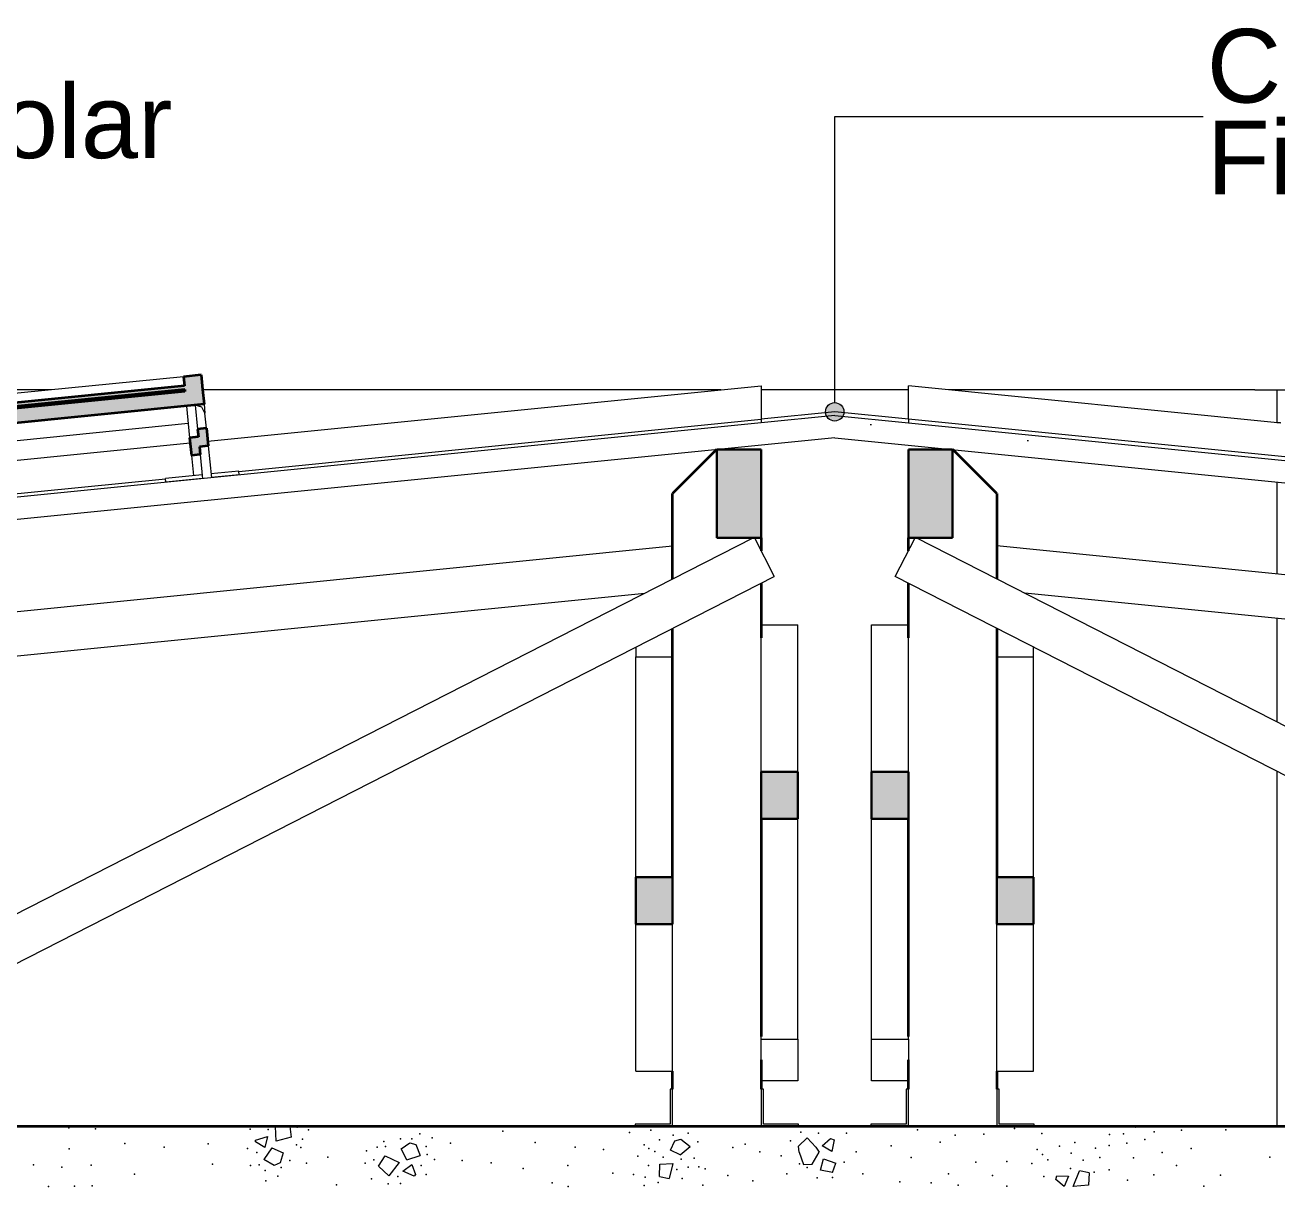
# Model space of a CAD drawing. Header units: metres. Extents: x -77 to 97, y 0 to 6.
# Drawn here: x 80.727 to 82.426, y 4.413 to 5.991 of the extents above; entities that cross this region are included whole.
import ezdxf

# ---------------------------------------------------------------- set-up
doc = ezdxf.new("R2010")
doc.units = ezdxf.units.M
doc.header["$MEASUREMENT"] = 0
doc.linetypes.add('broken', pattern=[2.46944, 1.41111, -1.05833])
for name, color, linetype in [('COTAS CORTE', 7, 'Continuous'), ('LAJES.EST', 7, 'Continuous'), ('NOTAS-LAYOUT.EXEC', 7, 'Continuous'), ('S-BEAM-____-OTLN.IFC Model', 7, 'Continuous')]:
    doc.layers.add(name, color=color, linetype=linetype)
for name, color, linetype, lineweight, true_color in [('COTAS CORTE_Caneta_No__25', 7, 'Continuous', 13, 0x982312), ('ESTRUTURA-COB.EST_Caneta_No__254', 7, 'Continuous', 0, 0xd1c9ad), ('ESTRUTURA-COB.EST_Caneta_No__97', 7, 'Continuous', 5, 0x6b6b6b), ('S-BEAM-____-OTLN.IFC Model_Caneta_No__13', 7, 'Continuous', 0, 0xaaaaaa)]:
    doc.layers.add(name, color=color, linetype=linetype, lineweight=lineweight, true_color=true_color)
for name, color, linetype, lineweight in [('ESTRUTURA-COB.EST_Caneta_No__241', 7, 'Continuous', 13), ('ESTRUTURA-COB.EST_Caneta_No__98', 7, 'Continuous', 0), ('LAJES.EST_Caneta_No__1', 7, 'Continuous', 35), ('LAJES.EST_Caneta_No__241', 7, 'Continuous', 13), ('LAJES.EST_Caneta_No__96', 252, 'Continuous', 0), ('NOTAS-LAYOUT.EXEC_Caneta_No__241', 7, 'Continuous', 13), ('NOTAS-LAYOUT.EXEC_Caneta_No__5', 7, 'Continuous', 15), ('PAREDE CONSTRUIR_Caneta_No__241', 7, 'Continuous', 13), ('S-BEAM-____-OTLN.IFC Model_Caneta_No__1', 7, 'Continuous', 35), ('S-BEAM-____-OTLN.IFC Model_Caneta_No__2', 7, 'Continuous', 30)]:
    doc.layers.add(name, color=color, linetype=linetype, lineweight=lineweight)
doc.styles.add('ESTILO_GERADO_1', font='arial.ttf')
doc.dimstyles.new('ESTILO_GERADO__10', dxfattribs={"dimtxt": 0.1, "dimasz": 0.0475, "dimexe": 0.18, "dimexo": 0.624631, "dimgap": 0, "dimtad": 1, "dimzin": 0, "dimdsep": 46, "dimtxsty": 'ESTILO_GERADO_1', "dimblk": 'ARROWHEAD_11', "dimblk1": 'ARROWHEAD_11', "dimblk2": 'ARROWHEAD_11', "dimcen": 0.09, "dimclrd": 256, "dimclre": 256, "dimclrt": 256, "dimadec": 0, "dimazin": 0, "dimtfac": 1, "dimtdec": 4, "dimtmove": 0, "dimatfit": 3, "dimfxl": 0, "dimtolj": 1, "dimtzin": 0, "dimarcsym": 0})
pattern_1 = [(50, (29.8752, 0.7953), (-0.546554, 0.0478173), [0.05715, -0.62865]), (355, (29.8752, 0.7953), (-0.10573, 0.5731705), [0.04572, -0.502922]), (100.4514, (29.92077, 0.7913), (0.4408237, 0.5253533), [0.04857, -0.534271]), (46.1842, (29.8752, 0.9477), (-0.813237, 0.126127), [0.085725, -0.942975]), (96.6356, (29.943, 0.9372), (0.712212, 0.742278), [0.072855, -0.801407]), (351.1842, (29.8752, 0.9477), (0.712212, 0.742278), [0.06858, -0.754379]), (21, (29.9514, 0.9096), (-0.454843, 0.3067956), [0.05715, -0.62865]), (326, (29.9514, 0.9096), (0.185406, 0.552564), [0.04572, -0.50292]), (71.4514, (29.9893, 0.884), (0.6402493, 0.2457683), [0.04857, -0.53427]), (37.5, (29.87522, 0.79528), (0.0092658, 0.2536651), [0, -0.496824, 0, -0.51054, 0, -0.504825]), (7.5, (29.87522, 0.79528), (0.200459, 0.3005417), [0, -0.291084, 0, -0.485394, 0, -0.192405]), (327.5, (29.7053, 0.79528), (-0.4067718, 0.0171862), [0, -0.1905, 0, -0.59436, 0, -0.78867]), (317.5, (29.6291, 0.7953), (0.4443875, 0.0762795), [0, -0.24765, 0, -0.394716, 0, -0.56007])]

# ---------------------------------------------------------------- blocks, each defined once
blk = doc.blocks.new('*X145', base_point=(29.8752, 0.7953))
at = {"layer": 'LAJES.EST_Caneta_No__241', "color": 7, "linetype": 'Continuous', "lineweight": 13}
for p, q in [((81.0675, 4.4756), (81.0669, 4.4953)), ((81.0861, 4.4953), (81.0878, 4.4807)), ((82.2336, 4.494), (82.2319, 4.4953)), ((82.2387, 4.4953), (82.2336, 4.494)), ((81.0395, 4.4744), (81.0397, 4.477)), ((81.0524, 4.4668), (81.0395, 4.4744)), ((81.0397, 4.477), (81.0558, 4.4816)), ((81.0558, 4.4816), (81.0524, 4.4668)), ((81.0878, 4.4807), (81.0675, 4.4756)), ((81.2372, 4.4652), (81.2489, 4.4731)), ((81.2489, 4.4731), (81.257, 4.4708)), ((81.257, 4.4708), (81.263, 4.4558)), ((81.6026, 4.4634), (81.6088, 4.4761)), ((81.6088, 4.4761), (81.617, 4.4782)), ((81.617, 4.4782), (81.6296, 4.4682)), ((81.7763, 4.4688), (81.788, 4.48)), ((81.7773, 4.4605), (81.7763, 4.4688)), ((81.788, 4.48), (81.8001, 4.4674)), ((81.8087, 4.4691), (81.8197, 4.4793)), ((81.8218, 4.4616), (81.8087, 4.4691)), ((81.8197, 4.4793), (81.8247, 4.4773)), ((81.8247, 4.4773), (81.8218, 4.4616)), ((81.0617, 4.4663), (81.051, 4.4505)), ((81.0617, 4.4663), (81.0769, 4.4594)), ((81.0769, 4.4594), (81.0729, 4.4459)), ((81.2064, 4.4414), (81.2153, 4.4555)), ((81.2153, 4.4555), (81.2344, 4.4467)), ((81.2448, 4.4503), (81.2372, 4.4652)), ((81.2448, 4.4503), (81.263, 4.4558)), ((81.616, 4.457), (81.6026, 4.4634)), ((81.616, 4.457), (81.6296, 4.4682)), ((81.7773, 4.4605), (81.7832, 4.4438)), ((81.7952, 4.4444), (81.8044, 4.4604)), ((81.8001, 4.4674), (81.8044, 4.4604)), ((81.8063, 4.436), (81.8104, 4.4514)), ((81.8104, 4.4514), (81.8272, 4.4456)), ((81.0651, 4.4426), (81.051, 4.4505)), ((81.0729, 4.4459), (81.0651, 4.4426)), ((81.2064, 4.4414), (81.2205, 4.4286)), ((81.2344, 4.4467), (81.2205, 4.4286)), ((81.2397, 4.4347), (81.2516, 4.444)), ((81.2551, 4.4281), (81.2397, 4.4347)), ((81.2516, 4.444), (81.2569, 4.43)), ((81.5878, 4.4275), (81.5885, 4.4441)), ((81.5885, 4.4441), (81.6059, 4.4452)), ((81.6059, 4.4452), (81.6008, 4.4246)), ((81.7832, 4.4438), (81.7952, 4.4444)), ((81.8227, 4.4331), (81.8063, 4.436)), ((81.8227, 4.4331), (81.8272, 4.4456)), ((82.1493, 4.4139), (82.1579, 4.4353)), ((82.1709, 4.4325), (82.1579, 4.4353)), ((81.2569, 4.43), (81.2551, 4.4281)), ((81.5878, 4.4275), (81.6008, 4.4246)), ((82.1256, 4.4233), (82.1269, 4.4285)), ((82.1371, 4.4138), (82.1256, 4.4233)), ((82.1269, 4.4285), (82.1428, 4.4278)), ((82.1428, 4.4278), (82.1371, 4.4138)), ((82.1709, 4.4325), (82.1702, 4.4158)), ((82.1702, 4.4158), (82.1493, 4.4139))]:
    blk.add_line(p, q, dxfattribs=at)
for p in [(80.7861, 4.4937), (80.8226, 4.492), (81.0325, 4.4917), (81.0568, 4.4914), (81.0961, 4.4944), (81.1117, 4.491), (81.3754, 4.4889), (81.5469, 4.4873), (81.5762, 4.4906), (81.6267, 4.4863), (81.7154, 4.4947), (81.7445, 4.4952), (81.7797, 4.4875), (81.8037, 4.4861), (81.8261, 4.495), (81.8414, 4.4865), (81.9381, 4.491), (82.0696, 4.4925), (82.1066, 4.4857), (82.2592, 4.4883), (82.2964, 4.4905), (82.3566, 4.4907), (82.3934, 4.4951), (80.8621, 4.4723), (80.9755, 4.472), (81.0952, 4.4706), (81.1034, 4.4783), (81.2137, 4.4748), (81.2364, 4.4788), (81.2518, 4.4788), (81.2627, 4.4852), (81.2793, 4.4798), (81.3042, 4.4729), (81.4193, 4.4738), (81.5668, 4.4704), (81.588, 4.4773), (81.6062, 4.4836), (81.6398, 4.4745), (81.7042, 4.4712), (81.7656, 4.4761), (81.9022, 4.4691), (81.9689, 4.4742), (81.9892, 4.4834), (82.0279, 4.4849), (82.1308, 4.4685), (82.1516, 4.4737), (82.1981, 4.4696), (82.1984, 4.4847), (82.2177, 4.4852), (82.2222, 4.4726), (82.2463, 4.4778), (80.7865, 4.4651), (80.9158, 4.4674), (81.0285, 4.4653), (81.0415, 4.4599), (81.1012, 4.4668), (81.1376, 4.4537), (81.1904, 4.4625), (81.2048, 4.4672), (81.216, 4.468), (81.2711, 4.4683), (81.2727, 4.4573), (81.4732, 4.4675), (81.5117, 4.4641), (81.5583, 4.4549), (81.5735, 4.4653), (81.5817, 4.4614), (81.5927, 4.4536), (81.6347, 4.4523), (81.6873, 4.4667), (81.7242, 4.4608), (81.753, 4.4555), (81.8549, 4.461), (81.9294, 4.4532), (82.1002, 4.4641), (82.1078, 4.4572), (82.1463, 4.459), (82.1797, 4.4661), (82.1856, 4.4535), (82.231, 4.453), (82.2702, 4.4601), (82.3095, 4.4653), (82.4159, 4.4537), (80.7382, 4.4434), (80.7768, 4.44), (80.8167, 4.4429), (80.9814, 4.4441), (81.0326, 4.4426), (81.0444, 4.4432), (81.0526, 4.4356), (81.0742, 4.4396), (81.0861, 4.4493), (81.1087, 4.4458), (81.1882, 4.4458), (81.2003, 4.45), (81.2644, 4.4425), (81.2823, 4.4504), (81.3202, 4.4492), (81.3592, 4.4459), (81.4026, 4.4384), (81.4635, 4.4424), (81.5731, 4.4422), (81.6112, 4.4368), (81.6171, 4.451), (81.6268, 4.4401), (81.6413, 4.4407), (81.65, 4.4377), (81.778, 4.4446), (81.788, 4.4396), (81.8384, 4.4469), (82.017, 4.4468), (82.0591, 4.448), (82.0932, 4.4452), (82.115, 4.45), (82.1458, 4.4385), (82.1629, 4.4495), (82.1982, 4.4365), (82.2895, 4.4424), (80.8753, 4.4308), (81.0535, 4.4216), (81.0698, 4.4279), (81.1969, 4.4241), (81.2194, 4.4175), (81.2327, 4.4277), (81.2364, 4.4179), (81.2711, 4.4302), (81.4421, 4.4187), (81.5243, 4.4318), (81.5526, 4.43), (81.5685, 4.4267), (81.5858, 4.4192), (81.6187, 4.4246), (81.6805, 4.4288), (81.7147, 4.4214), (81.7606, 4.4312), (81.8018, 4.4255), (81.8225, 4.4262), (81.8636, 4.4313), (81.9141, 4.4203), (81.9566, 4.4189), (81.9802, 4.4312), (82.0398, 4.4289), (82.1092, 4.4275), (82.1778, 4.4332), (82.2228, 4.4226), (82.2589, 4.4296), (82.3492, 4.4292), (80.7585, 4.4139), (80.794, 4.4145), (80.8179, 4.4146), (81.1494, 4.4163), (81.4638, 4.4138), (81.5672, 4.4152), (81.6465, 4.4159), (81.9931, 4.4158), (82.0592, 4.4145), (82.3265, 4.4145)]:
    blk.add_point(p, dxfattribs=at)
blk = doc.blocks.new('*D174', base_point=(29.8752, 0.7953))
at = {"layer": 'COTAS CORTE_Caneta_No__25', "linetype": 'Continuous', "lineweight": 13, "true_color": 0x982312}
for points in [[(87.2274, 4.4953), (87.2284, 4.4905), (87.2311, 4.4864), (87.2351, 4.4837), (87.2399, 4.4828), (87.2447, 4.4837), (87.2487, 4.4864), (87.2515, 4.4905), (87.2524, 4.4953), (87.2515, 4.5001), (87.2487, 4.5041), (87.2447, 4.5068), (87.2399, 4.5078), (87.2351, 4.5068), (87.2311, 4.5041), (87.2284, 4.5001)], [(87.2274, 4.3453), (87.2284, 4.3405), (87.2311, 4.3364), (87.2351, 4.3337), (87.2399, 4.3328), (87.2447, 4.3337), (87.2487, 4.3364), (87.2515, 4.3405), (87.2524, 4.3453), (87.2515, 4.3501), (87.2487, 4.3541), (87.2447, 4.3568), (87.2399, 4.3578), (87.2351, 4.3568), (87.2311, 4.3541), (87.2284, 4.3501)]]:
    blk.add_hatch(color=24, dxfattribs=at).paths.add_polyline_path(points)
at = {"layer": 'COTAS CORTE_Caneta_No__25', "color": 24, "linetype": 'Continuous', "lineweight": 13, "true_color": 0x982312}
for p, q in [((87.2274, 4.4953), (86.6153, 4.4953)), ((87.2868, 4.4953), (87.2524, 4.4953)), ((87.2399, 4.3578), (87.2399, 4.4828)), ((87.2274, 4.3453), (86.6153, 4.3453)), ((87.2868, 4.3453), (87.2524, 4.3453))]:
    blk.add_line(p, q, dxfattribs=at)
for centre in [(87.2399, 4.4953), (87.2399, 4.3453)]:
    blk.add_circle(centre, 0.0125, dxfattribs=at)
blk = doc.blocks.new('ARROWHEAD_11')
at = {"color": 0, "linetype": 'Continuous', "lineweight": 0}
blk.add_line((0, 0), (-1, 0), dxfattribs=at)
at = {"color": 0, "linetype": 'Continuous', "lineweight": 0, "const_width": 0.25, "flags": 128}
blk.add_lwpolyline([(-0.125, 0, 1), (0.125, 0, 1)], format="xyb", close=True, dxfattribs=at)
blk = doc.blocks.new('*D175', base_point=(29.8752, 0.7953))
at = {"layer": 'COTAS CORTE_Caneta_No__25', "linetype": 'Continuous', "lineweight": 13, "true_color": 0x982312}
for points in [[(87.2274, 5.4953), (87.2284, 5.4905), (87.2311, 5.4864), (87.2351, 5.4837), (87.2399, 5.4828), (87.2447, 5.4837), (87.2487, 5.4864), (87.2515, 5.4905), (87.2524, 5.4953), (87.2515, 5.5001), (87.2487, 5.5041), (87.2447, 5.5068), (87.2399, 5.5078), (87.2351, 5.5068), (87.2311, 5.5041), (87.2284, 5.5001)], [(87.2274, 4.4953), (87.2284, 4.4905), (87.2311, 4.4864), (87.2351, 4.4837), (87.2399, 4.4828), (87.2447, 4.4837), (87.2487, 4.4864), (87.2515, 4.4905), (87.2524, 4.4953), (87.2515, 4.5001), (87.2487, 4.5041), (87.2447, 4.5068), (87.2399, 4.5078), (87.2351, 4.5068), (87.2311, 4.5041), (87.2284, 4.5001)]]:
    blk.add_hatch(color=24, dxfattribs=at).paths.add_polyline_path(points)
at = {"layer": 'COTAS CORTE_Caneta_No__25', "color": 24, "linetype": 'Continuous', "lineweight": 13, "true_color": 0x982312}
for p, q in [((87.2399, 5.5078), (87.2399, 5.5203)), ((87.2274, 5.4953), (86.6153, 5.4953)), ((87.2868, 5.4953), (87.2524, 5.4953)), ((87.2399, 4.5078), (87.2399, 5.4828)), ((87.2274, 4.4953), (86.6153, 4.4953)), ((87.2868, 4.4953), (87.2524, 4.4953))]:
    blk.add_line(p, q, dxfattribs=at)
for centre in [(87.2399, 5.4953), (87.2399, 4.4953)]:
    blk.add_circle(centre, 0.0125, dxfattribs=at)
at = {"layer": 'COTAS CORTE_Caneta_No__25', "color": 24, "lineweight": 13, "true_color": 0x982312, "char_height": 0.1, "attachment_point": 7, "rotation": 90, "style": 'ESTILO_GERADO_1'}
for s, insert in [('\\A1;{\\pql;\\fArial|b0|i0|c0|p0;\\W1.000000;1,00}', (87.2199, 4.9953)), ('\\A1;{\\pql;\\fArial|b0|i0|c0|p0;\\W1.000000;0,15}', (87.2199, 4.5078))]:
    blk.add_mtext(s, dxfattribs=dict(at, insert=insert))
blk = doc.blocks.new('Rótulo_55_4', base_point=(81.8256, 5.4655))
at = {"layer": 'NOTAS-LAYOUT.EXEC', "linetype": 'Continuous', "lineweight": 0, "true_color": 0x000000}
blk.add_hatch(color=18, dxfattribs=at).paths.add_polyline_path([(81.8131, 5.4655), (81.814, 5.4607), (81.8168, 5.4567), (81.8208, 5.454), (81.8256, 5.453), (81.8304, 5.454), (81.8344, 5.4567), (81.8371, 5.4607), (81.8381, 5.4655), (81.8371, 5.4703), (81.8344, 5.4744), (81.8304, 5.4771), (81.8256, 5.478), (81.8208, 5.4771), (81.8168, 5.4744), (81.814, 5.4703)])
at = {"layer": 'NOTAS-LAYOUT.EXEC_Caneta_No__241', "color": 7, "linetype": 'broken', "lineweight": 13}
for p, q in [((81.8256, 5.478), (81.8256, 5.8666)), ((81.8256, 5.8666), (82.3256, 5.8666))]:
    blk.add_line(p, q, dxfattribs=at)
at = {"layer": 'NOTAS-LAYOUT.EXEC_Caneta_No__5', "color": 7, "linetype": 'Continuous', "lineweight": 15}
blk.add_circle((81.8256, 5.4655), 0.0125, dxfattribs=at)
at = {"layer": 'NOTAS-LAYOUT.EXEC_Caneta_No__241', "color": 7, "lineweight": 13, "insert": (82.3306, 5.9853), "char_height": 0.1, "width": 1.5, "attachment_point": 1, "line_spacing_factor": 0.746701, "style": 'ESTILO_GERADO_1'}
blk.add_mtext('\\A1;{\\pql;\\pt0,241;\\fArial|b0|i0|c0|p0;\\W1.000000;Cumeeira em Fibrocimento\\fArial|b0|i0|c0|p0;\\W1.000000;\\A1{\\H.66x;\\S^  ;}\\fArial|b0|i0|c0|p0;\\W1.000000;\\fArial|b0|i0|c0|p0;\\W1.000000;\\A1{\\H.66x;\\S^  ;}\\fArial|b0|i0|c0|p0;\\W1.000000;\\fArial|b0|i0|c0|p0;\\W1.000000;\\fArial|b0|i0|c0|p0;\\W1.000000;\\fArial|b0|i0|c0|p0;\\W1.000000;\\fArial|b0|i0|c0|p0;\\W1.000000;\\fArial|b0|i0|c0|p0;\\W1.000000;\\fArial|b0|i0|c0|p0;\\W1.000000;\\A1{\\H.66x;\\S^  ;}\\fArial|b0|i0|c0|p0;\\W1.000000;\\fArial|b0|i0|c0|p0;\\W1.000000;\\A1{\\H.66x;\\S^  ;}\\fArial|b0|i0|c0|p0;\\W1.000000;\\fArial|b0|i0|c0|p0;\\W1.000000;\\fArial|b0|i0|c0|p0;\\W1.000000;\\fArial|b0|i0|c0|p0;\\W1.000000;\\fArial|b0|i0|c0|p0;\\W1.000000;\\fArial|b0|i0|c0|p0;\\W1.000000;\\fArial|b0|i0|c0|p0;\\W1.000000;\\A1{\\H.66x;\\S^  ;}\\fArial|b0|i0|c0|p0;\\W1.000000;\\fArial|b0|i0|c0|p0;\\W1.000000;\\A1{\\H.66x;\\S^  ;}\\fArial|b0|i0|c0|p0;\\W1.000000;\\fArial|b0|i0|c0|p0;\\W1.000000;\\fArial|b0|i0|c0|p0;\\W1.000000;\\fArial|b0|i0|c0|p0;\\W1.000000;\\fArial|b0|i0|c0|p0;\\W1.000000;\\fArial|b0|i0|c0|p0;\\W1.000000;\\fArial|b0|i0|c0|p0;\\W1.000000;\\A1{\\H.66x;\\S^  ;}\\fArial|b0|i0|c0|p0;\\W1.000000;\\fArial|b0|i0|c0|p0;\\W1.000000;\\A1{\\H.66x;\\S^  ;}\\fArial|b0|i0|c0|p0;\\W1.000000;\\fArial|b0|i0|c0|p0;\\W1.000000;\\fArial|b0|i0|c0|p0;\\W1.000000;\\fArial|b0|i0|c0|p0;\\W1.000000;\\fArial|b0|i0|c0|p0;\\W1.000000;\\fArial|b0|i0|c0|p0;\\W1.000000;\\fArial|b0|i0|c0|p0;\\W1.000000;\\A1{\\H.66x;\\S^  ;}\\fArial|b0|i0|c0|p0;\\W1.000000;\\fArial|b0|i0|c0|p0;\\W1.000000;\\A1{\\H.66x;\\S^  ;}\\fArial|b0|i0|c0|p0;\\W1.000000;\\fArial|b0|i0|c0|p0;\\W1.000000;\\fArial|b0|i0|c0|p0;\\W1.000000;\\fArial|b0|i0|c0|p0;\\W1.000000;\\fArial|b0|i0|c0|p0;\\W1.000000;\\fArial|b0|i0|c0|p0;\\W1.000000;\\fArial|b0|i0|c0|p0;\\W1.000000;\\A1{\\H.66x;\\S^  ;}\\fArial|b0|i0|c0|p0;\\W1.000000;}', dxfattribs=at)
blk = doc.blocks.new('Rótulo_62_4', base_point=(79.6685, 5.3859))
at = {"layer": 'NOTAS-LAYOUT.EXEC', "linetype": 'Continuous', "lineweight": 0, "true_color": 0x000000}
blk.add_hatch(color=18, dxfattribs=at).paths.add_polyline_path([(79.656, 5.3859), (79.657, 5.3811), (79.6597, 5.377), (79.6638, 5.3743), (79.6685, 5.3734), (79.6733, 5.3743), (79.6774, 5.377), (79.6801, 5.3811), (79.681, 5.3859), (79.6801, 5.3907), (79.6774, 5.3947), (79.6733, 5.3974), (79.6685, 5.3984), (79.6638, 5.3974), (79.6597, 5.3947), (79.657, 5.3907)])
at = {"layer": 'NOTAS-LAYOUT.EXEC_Caneta_No__241', "color": 7, "linetype": 'broken', "lineweight": 13}
for p, q in [((79.6685, 5.3984), (79.6685, 5.8541)), ((79.6685, 5.8541), (80.1685, 5.8541))]:
    blk.add_line(p, q, dxfattribs=at)
at = {"layer": 'NOTAS-LAYOUT.EXEC_Caneta_No__5', "color": 7, "linetype": 'Continuous', "lineweight": 15}
blk.add_circle((79.6685, 5.3859), 0.0125, dxfattribs=at)
at = {"layer": 'NOTAS-LAYOUT.EXEC_Caneta_No__241', "color": 7, "lineweight": 13, "insert": (80.1735, 5.9099), "char_height": 0.1, "attachment_point": 1, "style": 'ESTILO_GERADO_1'}
blk.add_mtext('\\A1;{\\pql;\\pt0,241;\\fArial|b0|i0|c0|p0;\\W1.000000;Painel Solar\\fArial|b0|i0|c0|p0;\\W1.000000;\\A1{\\H.66x;\\S^  ;}\\fArial|b0|i0|c0|p0;\\W1.000000;\\fArial|b0|i0|c0|p0;\\W1.000000;\\A1{\\H.66x;\\S^  ;}\\fArial|b0|i0|c0|p0;\\W1.000000;\\fArial|b0|i0|c0|p0;\\W1.000000;\\fArial|b0|i0|c0|p0;\\W1.000000;\\fArial|b0|i0|c0|p0;\\W1.000000;\\fArial|b0|i0|c0|p0;\\W1.000000;\\fArial|b0|i0|c0|p0;\\W1.000000;\\fArial|b0|i0|c0|p0;\\W1.000000;\\A1{\\H.66x;\\S^  ;}\\fArial|b0|i0|c0|p0;\\W1.000000;\\fArial|b0|i0|c0|p0;\\W1.000000;\\A1{\\H.66x;\\S^  ;}\\fArial|b0|i0|c0|p0;\\W1.000000;\\fArial|b0|i0|c0|p0;\\W1.000000;\\fArial|b0|i0|c0|p0;\\W1.000000;\\fArial|b0|i0|c0|p0;\\W1.000000;\\fArial|b0|i0|c0|p0;\\W1.000000;\\fArial|b0|i0|c0|p0;\\W1.000000;\\fArial|b0|i0|c0|p0;\\W1.000000;\\A1{\\H.66x;\\S^  ;}\\fArial|b0|i0|c0|p0;\\W1.000000;\\fArial|b0|i0|c0|p0;\\W1.000000;\\A1{\\H.66x;\\S^  ;}\\fArial|b0|i0|c0|p0;\\W1.000000;\\fArial|b0|i0|c0|p0;\\W1.000000;\\fArial|b0|i0|c0|p0;\\W1.000000;\\fArial|b0|i0|c0|p0;\\W1.000000;\\fArial|b0|i0|c0|p0;\\W1.000000;\\fArial|b0|i0|c0|p0;\\W1.000000;\\fArial|b0|i0|c0|p0;\\W1.000000;\\A1{\\H.66x;\\S^  ;}\\fArial|b0|i0|c0|p0;\\W1.000000;\\fArial|b0|i0|c0|p0;\\W1.000000;\\A1{\\H.66x;\\S^  ;}\\fArial|b0|i0|c0|p0;\\W1.000000;\\fArial|b0|i0|c0|p0;\\W1.000000;\\fArial|b0|i0|c0|p0;\\W1.000000;\\fArial|b0|i0|c0|p0;\\W1.000000;\\fArial|b0|i0|c0|p0;\\W1.000000;\\fArial|b0|i0|c0|p0;\\W1.000000;\\fArial|b0|i0|c0|p0;\\W1.000000;\\A1{\\H.66x;\\S^  ;}\\fArial|b0|i0|c0|p0;\\W1.000000;\\fArial|b0|i0|c0|p0;\\W1.000000;\\A1{\\H.66x;\\S^  ;}\\fArial|b0|i0|c0|p0;\\W1.000000;\\fArial|b0|i0|c0|p0;\\W1.000000;\\fArial|b0|i0|c0|p0;\\W1.000000;\\fArial|b0|i0|c0|p0;\\W1.000000;\\fArial|b0|i0|c0|p0;\\W1.000000;\\fArial|b0|i0|c0|p0;\\W1.000000;\\fArial|b0|i0|c0|p0;\\W1.000000;\\A1{\\H.66x;\\S^  ;}\\fArial|b0|i0|c0|p0;\\W1.000000;}', dxfattribs=at)

msp = doc.modelspace()

# ---------------------------------------------------------------- hatches: boundary and pattern name
at = {"layer": 'ESTRUTURA-COB.EST_Caneta_No__254', "linetype": 'Continuous', "lineweight": 0, "true_color": 0xd1c9ad}
h = msp.add_hatch(dxfattribs=at)
h.set_pattern_fill('Haie_OD_0004', color=9, style=0, pattern_type=2)
h.set_pattern_definition([(45, (29.87522, 1.29528), (-0.159099, 0.159099), [0, -0.15, 0, -0.225]), (110, (30.37522, 1.29528), (0.2114308, 0.0769545), [0, -0.11, 0, -0.19])])
h.paths.add_polyline_path([(81.7256, 5.4505), (81.8256, 5.4605), (81.9256, 5.4505), (81.9256, 5.4555), (81.8256, 5.4655), (81.7256, 5.4555)])
at = {"layer": 'ESTRUTURA-COB.EST_Caneta_No__97', "linetype": 'Continuous', "lineweight": 5, "true_color": 0x6b6b6b}
h = msp.add_hatch(dxfattribs=at)
h.set_pattern_fill('AR_CONC_0004', color=251, style=0, pattern_type=2)
h.set_pattern_definition(pattern_1)
h.paths.add_polyline_path([(77.4754, 5.0255), (77.4754, 4.9953), (77.5354, 5.0013), (77.5354, 5.0016), (77.5377, 5.0016), (79.086, 5.1564), (79.086, 5.1566), (79.0884, 5.1566), (80.3758, 5.2854), (80.3758, 5.2856), (80.3782, 5.2856), (81.6656, 5.4143), (81.6656, 5.4146), (81.6679, 5.4146), (81.8256, 5.4303), (81.8256, 5.4605)])
h = msp.add_hatch(dxfattribs=at)
h.set_pattern_fill('AR_CONC_0004', color=251, style=0, pattern_type=2)
h.set_pattern_definition(pattern_1)
h.paths.add_polyline_path([(81.8256, 5.4303), (81.9832, 5.4146), (81.9856, 5.4146), (81.9856, 5.4143), (83.273, 5.2856), (83.2754, 5.2856), (83.2754, 5.2854), (84.5628, 5.1566), (84.5652, 5.1566), (84.5652, 5.1564), (86.1135, 5.0016), (86.1158, 5.0016), (86.1158, 5.0013), (86.1758, 4.9953), (86.1758, 5.0255), (81.8256, 5.4605)])
at = {"layer": 'LAJES.EST', "linetype": 'Continuous', "lineweight": 0, "true_color": 0x000000}
for points in [[(80.9677, 5.4957), (80.9657, 5.5156), (80.9418, 5.5132), (80.9438, 5.4933)], [(80.9677, 5.4957), (78.9776, 5.2967), (78.9796, 5.2768), (80.9697, 5.4758)], [(79.0007, 5.3065), (79.0012, 5.3016), (80.9435, 5.4958), (80.943, 5.5008)], [(80.961, 5.4421), (80.9634, 5.4181), (80.9753, 5.4193), (80.9729, 5.4433)], [(80.9501, 5.4304), (80.9525, 5.4064), (80.9644, 5.4076), (80.962, 5.4316)]]:
    msp.add_hatch(color=18, dxfattribs=at).paths.add_polyline_path(points)
at = {"layer": 'S-BEAM-____-OTLN.IFC Model', "linetype": 'Continuous', "lineweight": 0, "true_color": 0x000000}
for points in [[(81.7256, 5.2946), (81.7256, 5.4146), (81.6656, 5.4146), (81.6656, 5.2946)], [(81.9856, 5.2946), (81.9856, 5.4146), (81.9256, 5.4146), (81.9256, 5.2946)], [(81.7256, 4.9132), (81.7756, 4.9132), (81.7756, 4.9767), (81.7256, 4.9767)], [(81.8756, 4.9132), (81.9256, 4.9132), (81.9256, 4.9767), (81.8756, 4.9767)], [(81.6056, 4.7702), (81.6056, 4.8338), (81.5556, 4.8338), (81.5556, 4.7702)], [(82.0956, 4.7702), (82.0956, 4.8338), (82.0456, 4.8338), (82.0456, 4.7702)]]:
    msp.add_hatch(color=18, dxfattribs=at).paths.add_polyline_path(points)

# ---------------------------------------------------------------- linework, layer by layer
at = {"layer": 'ESTRUTURA-COB.EST_Caneta_No__241', "color": 7, "linetype": 'Continuous', "lineweight": 13}
for p, q in [((80.9747, 5.4257), (81.7256, 5.5007)), ((81.7256, 5.5007), (81.7256, 5.4555)), ((82.4309, 5.4502), (81.9256, 5.5007)), ((81.9256, 5.4555), (81.9256, 5.5007)), ((81.017, 5.3847), (81.7256, 5.4555)), ((81.8256, 5.4605), (81.7256, 5.4505)), ((81.8256, 5.4605), (81.9256, 5.4505)), ((82.5797, 5.3901), (81.9256, 5.4555)), ((81.7256, 5.4505), (77.4754, 5.0255)), ((81.9256, 5.4505), (86.1758, 5.0255)), ((82.4308, 5.4507), (82.4258, 5.4507)), ((81.8256, 5.4303), (77.4754, 4.9953)), ((80.5215, 5.3803), (80.9508, 5.4233)), ((81.8256, 5.4303), (86.1758, 4.9953)), ((80.3727, 5.3202), (80.9175, 5.3747))]:
    msp.add_line(p, q, dxfattribs=at)
at = {"layer": 'ESTRUTURA-COB.EST_Caneta_No__98', "color": 7, "linetype": 'Continuous', "lineweight": 0}
for p, q in [((81.7256, 5.4555), (81.7256, 5.4505)), ((81.9256, 5.4555), (81.9256, 5.4505))]:
    msp.add_line(p, q, dxfattribs=at)
at = {"layer": 'ESTRUTURA-COB.EST_Caneta_No__98', "color": 7, "linetype": 'Continuous', "lineweight": 0, "flags": 128}
msp.add_lwpolyline([(81.9256, 5.4555), (81.8256, 5.4655), (81.7256, 5.4555)], dxfattribs=at)
at = {"layer": 'LAJES.EST_Caneta_No__1', "color": 7, "linetype": 'Continuous', "lineweight": 35}
for p, q in [((80.9657, 5.5156), (80.9418, 5.5132)), ((80.9418, 5.5132), (80.943, 5.5008)), ((80.943, 5.5008), (79.0007, 5.3065)), ((80.9435, 5.4958), (79.0012, 5.3016)), ((79.0014, 5.3003), (80.9437, 5.4946)), ((80.9438, 5.4933), (79.0015, 5.2991)), ((80.9435, 5.4958), (80.9438, 5.4933)), ((80.9697, 5.4758), (78.9796, 5.2768)), ((80.9729, 5.4433), (80.961, 5.4421)), ((80.961, 5.4421), (80.962, 5.4316)), ((80.9729, 5.4433), (80.9753, 5.4193)), ((80.962, 5.4316), (80.9501, 5.4304)), ((80.9501, 5.4304), (80.9525, 5.4064)), ((80.9644, 5.4076), (80.9525, 5.4064)), ((80.9753, 5.4193), (80.9634, 5.4181)), ((80.9634, 5.4181), (80.9644, 5.4076)), ((89.9758, 4.4953), (77.1754, 4.4953))]:
    msp.add_line(p, q, dxfattribs=at)
at = {"layer": 'LAJES.EST_Caneta_No__1', "color": 7, "linetype": 'Continuous', "lineweight": 35, "flags": 128}
msp.add_lwpolyline([(80.9657, 5.5156), (80.9677, 5.4957), (80.9697, 5.4758)], dxfattribs=at)
at = {"layer": 'LAJES.EST_Caneta_No__96', "color": 252, "linetype": 'Continuous', "lineweight": 0}
for p, q in [((80.9418, 5.5132), (78.9995, 5.319)), ((80.9458, 5.4734), (80.9501, 5.4304)), ((80.9577, 5.4746), (80.961, 5.4421)), ((80.9665, 5.4719), (80.9577, 5.4746)), ((80.9709, 5.4639), (80.9665, 5.4719)), ((80.9697, 5.4758), (80.9709, 5.4639)), ((80.9729, 5.4433), (80.9709, 5.4639)), ((80.9482, 5.4495), (79.0059, 5.2553)), ((80.9525, 5.4064), (80.9552, 5.3789)), ((80.9644, 5.4076), (80.9677, 5.3747)), ((80.9753, 5.4193), (80.9797, 5.3759)), ((80.9672, 5.3801), (80.9174, 5.3751)), ((80.9179, 5.3701), (80.9174, 5.3751)), ((80.9677, 5.3751), (80.9179, 5.3701)), ((80.9557, 5.3739), (80.9558, 5.3735)), ((81.0169, 5.385), (80.9791, 5.3813)), ((81.0174, 5.3801), (80.9796, 5.3763)), ((81.0174, 5.3801), (81.0169, 5.385))]:
    msp.add_line(p, q, dxfattribs=at)
at = {"layer": 'PAREDE CONSTRUIR_Caneta_No__241', "color": 7, "linetype": 'Continuous', "lineweight": 13}
for p, q in [((80.7626, 5.4953), (80.5568, 5.4953)), ((81.671, 5.4953), (80.9677, 5.4953)), ((81.9256, 5.4953), (81.7256, 5.4953)), ((82.3958, 5.4953), (81.9802, 5.4953)), ((82.3958, 5.4953), (82.4258, 5.4953)), ((82.4258, 5.4953), (82.6835, 5.4953)), ((82.4258, 5.4953), (82.4258, 5.4507)), ((82.4258, 5.3703), (82.4258, 5.2455)), ((82.4258, 5.1852), (82.4258, 5.0446)), ((82.4258, 4.9772), (82.4258, 4.4953))]:
    msp.add_line(p, q, dxfattribs=at)
at = {"layer": 'S-BEAM-____-OTLN.IFC Model_Caneta_No__1', "color": 7, "linetype": 'Continuous', "lineweight": 35}
for p, q in [((81.6653, 5.4143), (81.6056, 5.3546)), ((82.0456, 5.3546), (81.9859, 5.4143)), ((81.6056, 5.2388), (81.6056, 5.3546)), ((82.0456, 5.3546), (82.0456, 5.2388)), ((81.7256, 5.2946), (81.7256, 5.2769)), ((81.9256, 5.2769), (81.9256, 5.2946)), ((81.7256, 5.2327), (81.7256, 5.1588)), ((81.9256, 5.1588), (81.9256, 5.2327)), ((81.6056, 4.8338), (81.6056, 5.1714)), ((82.0456, 5.1714), (82.0456, 4.8338)), ((81.7256, 4.9132), (81.7256, 4.6175)), ((81.9256, 4.6175), (81.9256, 4.9132)), ((81.6056, 4.5461), (81.6056, 4.5705)), ((81.7256, 4.5857), (81.7256, 4.5461)), ((81.9256, 4.5461), (81.9256, 4.5857)), ((82.0456, 4.5705), (82.0456, 4.5461))]:
    msp.add_line(p, q, dxfattribs=at)
at = {"layer": 'S-BEAM-____-OTLN.IFC Model_Caneta_No__13', "color": 253, "linetype": 'Continuous', "lineweight": 0, "true_color": 0xaaaaaa}
for p, q in [((80.3066, 4.5753), (81.7148, 5.2946)), ((81.7166, 5.2946), (81.7435, 5.2419)), ((81.9077, 5.2419), (81.9346, 5.2946)), ((83.3446, 4.5753), (81.9363, 5.2946)), ((80.4358, 5.1666), (81.6056, 5.2835)), ((83.2154, 5.1666), (82.0456, 5.2835)), ((80.3339, 4.5219), (81.7435, 5.2419)), ((83.3173, 4.5219), (81.9077, 5.2419)), ((80.4455, 5.1072), (81.5677, 5.2195)), ((83.2057, 5.1072), (82.0834, 5.2195)), ((81.7256, 5.1764), (81.7756, 5.1764)), ((81.7756, 4.9767), (81.7756, 5.1764)), ((81.8756, 4.9767), (81.8756, 5.1764)), ((81.8756, 5.1764), (81.9256, 5.1764)), ((81.7256, 4.9767), (81.7256, 5.1588)), ((81.9256, 4.9767), (81.9256, 5.1588)), ((81.5556, 5.1459), (81.5556, 5.1329)), ((81.5556, 4.8338), (81.5556, 5.1329)), ((81.5556, 5.1329), (81.6056, 5.1329)), ((82.0456, 5.1329), (82.0956, 5.1329)), ((82.0956, 5.1329), (82.0956, 5.1459)), ((82.0956, 4.8338), (82.0956, 5.1329)), ((81.7756, 4.614), (81.7756, 4.9132)), ((81.8756, 4.614), (81.8756, 4.9132)), ((81.5556, 4.5705), (81.5556, 4.7702)), ((81.6056, 4.5705), (81.6056, 4.7702)), ((82.0456, 4.5705), (82.0456, 4.7702)), ((82.0956, 4.5705), (82.0956, 4.7702)), ((81.7256, 4.614), (81.7256, 4.6175)), ((81.7256, 4.614), (81.7756, 4.614)), ((81.7256, 4.5857), (81.7256, 4.614)), ((81.7756, 4.614), (81.7756, 4.5574)), ((81.8756, 4.614), (81.9256, 4.614)), ((81.8756, 4.5574), (81.8756, 4.614)), ((81.9256, 4.614), (81.9256, 4.6175)), ((81.9256, 4.614), (81.9256, 4.5857)), ((81.5556, 4.5705), (81.6056, 4.5705)), ((82.0456, 4.5705), (82.0956, 4.5705)), ((81.7756, 4.5574), (81.7256, 4.5574)), ((81.9256, 4.5574), (81.8756, 4.5574)), ((81.6056, 4.5461), (81.6024, 4.5461)), ((81.6024, 4.5461), (81.6024, 4.4985)), ((81.6056, 4.4953), (81.6056, 4.5461)), ((81.7256, 4.5461), (81.7256, 4.4953)), ((81.7288, 4.5461), (81.7256, 4.5461)), ((81.7288, 4.4985), (81.7288, 4.5461)), ((81.9256, 4.5461), (81.9224, 4.5461)), ((81.9224, 4.5461), (81.9224, 4.4985)), ((81.9256, 4.4953), (81.9256, 4.5461)), ((82.0456, 4.5461), (82.0456, 4.4953)), ((82.0488, 4.5461), (82.0456, 4.5461)), ((82.0488, 4.4985), (82.0488, 4.5461)), ((81.5548, 4.4985), (81.5548, 4.4953)), ((81.6024, 4.4985), (81.5548, 4.4985)), ((81.7764, 4.4985), (81.7288, 4.4985)), ((81.7764, 4.4953), (81.7764, 4.4985)), ((81.8748, 4.4985), (81.8748, 4.4953)), ((81.9224, 4.4985), (81.8748, 4.4985)), ((82.0964, 4.4985), (82.0488, 4.4985)), ((82.0964, 4.4953), (82.0964, 4.4985))]:
    msp.add_line(p, q, dxfattribs=at)
at = {"layer": 'S-BEAM-____-OTLN.IFC Model_Caneta_No__2', "color": 7, "linetype": 'Continuous', "lineweight": 30}
for p, q in [((81.6656, 5.4146), (81.6656, 5.2946)), ((81.7256, 5.4146), (81.6656, 5.4146)), ((81.7256, 5.4146), (81.7256, 5.2946)), ((81.9256, 5.4146), (81.9256, 5.2946)), ((81.9856, 5.4146), (81.9256, 5.4146)), ((81.9856, 5.4146), (81.9856, 5.2946)), ((81.7256, 5.2946), (81.6656, 5.2946)), ((81.9856, 5.2946), (81.9256, 5.2946)), ((81.7256, 4.9767), (81.7256, 4.9132)), ((81.7756, 4.9767), (81.7256, 4.9767)), ((81.7756, 4.9767), (81.7756, 4.9132)), ((81.8756, 4.9767), (81.8756, 4.9132)), ((81.9256, 4.9767), (81.8756, 4.9767)), ((81.9256, 4.9767), (81.9256, 4.9132)), ((81.7756, 4.9132), (81.7256, 4.9132)), ((81.9256, 4.9132), (81.8756, 4.9132)), ((81.5556, 4.8338), (81.5556, 4.7702)), ((81.6056, 4.8338), (81.5556, 4.8338)), ((81.6056, 4.8338), (81.6056, 4.7702)), ((82.0456, 4.8338), (82.0456, 4.7702)), ((82.0956, 4.8338), (82.0456, 4.8338)), ((82.0956, 4.8338), (82.0956, 4.7702)), ((81.6056, 4.7702), (81.5556, 4.7702)), ((82.0956, 4.7702), (82.0456, 4.7702))]:
    msp.add_line(p, q, dxfattribs=at)

# ---------------------------------------------------------------- block references
at = {"layer": 'LAJES.EST', "lineweight": 0}
msp.add_blockref('*X145', (29.8752, 0.7953), dxfattribs=at)
at = {"layer": 'NOTAS-LAYOUT.EXEC', "color": 7, "linetype": 'broken', "lineweight": 13}
for name, p in [('Rótulo_55_4', (81.8256, 5.4655)), ('Rótulo_62_4', (79.6685, 5.3859))]:
    msp.add_blockref(name, p, dxfattribs=at)

# ---------------------------------------------------------------- dimensions: what is measured, and where the dimension line sits
at = {"layer": 'COTAS CORTE', "color": 24, "linetype": 'Continuous', "lineweight": 13, "true_color": 0x982312}
for base, p1, p2, picture, middle in [((87.2399, 5.4953), (76.3254, 4.4953), (86.6758, 5.4953), '*D175', (87.1699, 5.1247)), ((87.2399, 4.4953), (76.3254, 4.3453), (76.3254, 4.4953), '*D174', (87.1699, 4.6372))]:
    dim = msp.add_linear_dim(base=base, p1=p1, p2=p2, angle=90, dimstyle='ESTILO_GERADO__10', dxfattribs=at)
    dim.commit()
    dim.dimension.update_dxf_attribs({"geometry": picture, "text_midpoint": middle, "dimtype": 160, "text_rotation": 90})

doc.saveas('drawing.dxf')
